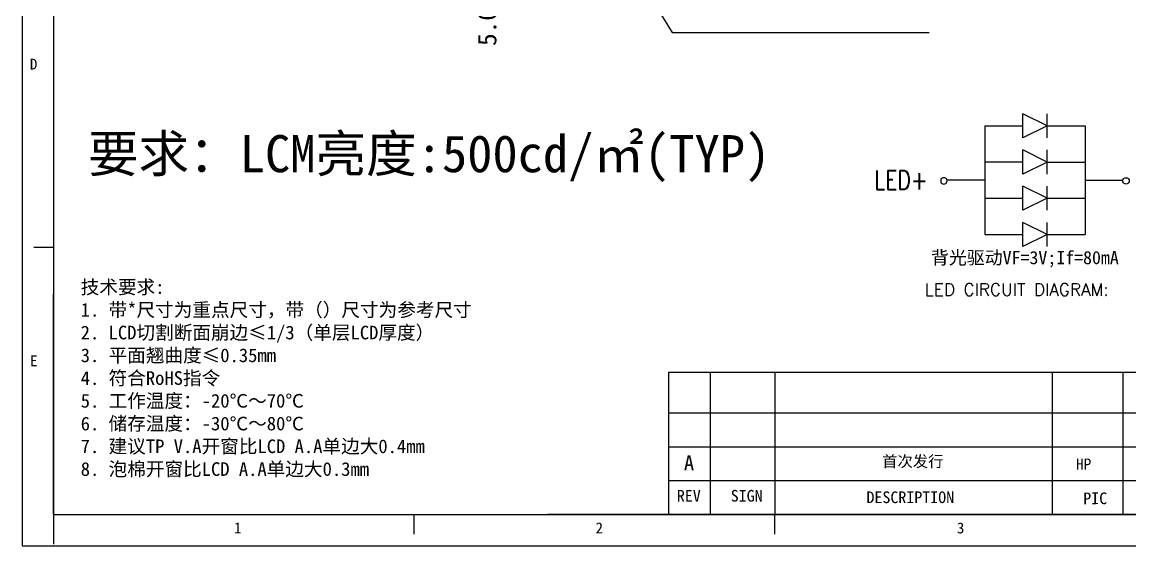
# Model space of a CAD drawing. Header units: millimetres. Extents: x 3264 to 3564, y 1588 to 1796.
# Drawn here: x 3264.5 to 3413.7, y 1587.7 to 1658.3 of the extents above; entities that cross this region are included whole.
import ezdxf
from ezdxf.enums import TextEntityAlignment as Align

# ---------------------------------------------------------------- set-up
doc = ezdxf.new("R2010")
doc.units = ezdxf.units.MM
for name, color, linetype in [('DIM', 3, 'Continuous'), ('OBJ-FRAME', 4, 'Continuous'), ('反射片（RD）', 23, 'Continuous')]:
    doc.layers.add(name, color=color, linetype=linetype)
doc.styles.add('C-E02$0$RT', font='ROMANT.SHX')
doc.styles.add('NOTE', font='ROMANS.shx', dxfattribs={"width": 0.8, "bigfont": 'EXTFONT.shx'})
doc.styles.add('仿宋', font='')
doc.styles.add('宋体', font='')
doc.styles.get('仿宋').set_extended_font_data('仿宋_GB2312')
doc.styles.get('宋体').set_extended_font_data('SimSun')
doc.dimstyles.new('1', dxfattribs={"dimscale": 0, "dimtxt": 2, "dimasz": 1.5, "dimexe": 1, "dimexo": 1, "dimgap": 0.2, "dimtad": 0, "dimzin": 1, "dimdsep": 46, "dimtxsty": 'Standard', "dimcen": 0, "dimclrd": 256, "dimclre": 256, "dimclrt": 256, "dimadec": 0, "dimazin": 3, "dimtp": 1.2, "dimtm": 1.2, "dimtfac": 1, "dimtmove": 0, "dimatfit": 3, "dimfxl": 1, "dimtolj": 1, "dimarcsym": 0})
doc.dimstyles.new('STANDARD$7', dxfattribs={"dimtxt": 2, "dimasz": 2, "dimexe": 0.5, "dimexo": 0.2, "dimgap": 1, "dimtad": 0, "dimtoh": 1, "dimzin": 0, "dimdsep": 46, "dimtxsty": 'Standard', "dimcen": 0, "dimadec": 0, "dimazin": 0, "dimtfac": 1, "dimtdec": 3, "dimtmove": 0, "dimatfit": 0, "dimfxl": 1, "dimtvp": 0.8, "dimtolj": 1, "dimtzin": 0, "dimarcsym": 0})

# ---------------------------------------------------------------- blocks, each defined once
blk = doc.blocks.new('*D120')
at = {"layer": 'Defpoints', "color": 0}
for p in [(3338.36, 1677.28), (3327.12, 1672.28), (3339.03, 1672.28)]:
    blk.add_point(p, dxfattribs=at)
at = {"layer": 'DIM', "lineweight": -2}
for p, q in [((3337.36, 1677.28), (3326.12, 1677.28)), ((3327.12, 1675.78), (3327.12, 1673.78)), ((3338.03, 1672.28), (3326.12, 1672.28)), ((3327.12, 1672.28), (3327.12, 1670.78))]:
    blk.add_line(p, q, dxfattribs=at)
at = {"layer": 'DIM'}
for points in [[(3326.87, 1675.78), (3327.37, 1675.78), (3327.12, 1677.28)], [(3326.87, 1673.78), (3327.37, 1673.78), (3327.12, 1672.28)]]:
    blk.add_solid(points, dxfattribs=at)
at = {"layer": 'DIM', "insert": (3327.12, 1662.75), "char_height": 2.5, "attachment_point": 5, "rotation": 90, "style": '宋体'}
blk.add_mtext('\\A1;5.00%%P0.3', dxfattribs=at)

msp = doc.modelspace()

# ---------------------------------------------------------------- linework, layer by layer
at = {"color": 7, "linetype": 'Continuous'}
for p, q in [((3264.45, 1796.069), (3264.45, 1587.7)), ((3264.45, 1587.7), (3564.375, 1587.7))]:
    msp.add_line(p, q, dxfattribs=at)
at = {"linetype": 'Continuous'}
for p, q in [((3268.66, 1787.878), (3268.66, 1587.929)), ((3268.66, 1627.918), (3266.029, 1627.918)), ((3268.66, 1591.91), (3560.165, 1591.91)), ((3317.247, 1591.91), (3317.247, 1589.279)), ((3365.835, 1591.91), (3365.835, 1589.279))]:
    msp.add_line(p, q, dxfattribs=at)
at = {"color": 6}
for p, q in [((3402.546, 1644.323), (3399.29, 1645.952)), ((3399.29, 1642.694), (3399.29, 1645.951)), ((3402.546, 1642.694), (3402.546, 1645.951)), ((3394.18, 1644.319), (3394.18, 1629.683)), ((3394.18, 1644.319), (3399.29, 1644.319)), ((3402.546, 1644.323), (3399.29, 1642.695)), ((3402.546, 1644.323), (3407.657, 1644.323)), ((3407.657, 1644.323), (3407.657, 1629.688)), ((3402.546, 1639.445), (3399.29, 1641.073)), ((3399.29, 1637.815), (3399.29, 1641.072)), ((3402.546, 1637.815), (3402.546, 1641.072)), ((3399.29, 1639.444), (3394.18, 1639.444)), ((3402.546, 1639.445), (3399.29, 1637.816)), ((3402.546, 1639.445), (3407.657, 1639.445)), ((3394.18, 1637.006), (3389.069, 1637.006)), ((3402.546, 1634.566), (3399.29, 1636.194)), ((3399.29, 1632.937), (3399.29, 1636.193)), ((3402.546, 1632.937), (3402.546, 1636.193)), ((3407.657, 1637.006), (3412.767, 1637.006)), ((3394.18, 1634.562), (3399.29, 1634.565)), ((3402.546, 1634.566), (3399.29, 1632.938)), ((3402.546, 1634.566), (3407.657, 1634.566)), ((3399.29, 1628.058), (3399.29, 1631.315)), ((3402.546, 1629.687), (3399.29, 1631.315)), ((3402.546, 1628.058), (3402.546, 1631.315)), ((3394.18, 1629.683), (3399.29, 1629.686)), ((3402.546, 1629.687), (3399.29, 1628.059)), ((3402.546, 1629.688), (3407.657, 1629.688))]:
    msp.add_line(p, q, dxfattribs=at)
at = {"color": 4, "linetype": 'Continuous'}
for p, q in [((3268.66, 1591.91), (3268.66, 1621.63)), ((3425.567, 1611.059), (3351.55, 1611.059)), ((3351.55, 1611.059), (3351.55, 1591.91)), ((3357.154, 1611.059), (3357.154, 1591.91)), ((3365.881, 1611.059), (3365.881, 1591.91)), ((3403.257, 1591.91), (3403.257, 1611.059)), ((3412.733, 1611.059), (3412.733, 1591.91)), ((3425.567, 1605.572), (3351.55, 1605.572)), ((3425.567, 1601.018), (3351.55, 1601.018)), ((3425.567, 1596.464), (3351.55, 1596.464)), ((3425.567, 1591.91), (3335.249, 1591.91))]:
    msp.add_line(p, q, dxfattribs=at)
at = {"color": 6, "extrusion": (0, 0, -1)}
msp.add_ellipse((3388.647, 1636.904), major_axis=(-0.307, 0.307), ratio=1, start_param=5.497787143780971, end_param=11.78097245096056, dxfattribs=at)
at = {"color": 6}
msp.add_ellipse((3413.189, 1636.904), major_axis=(0.307, 0.307), ratio=1, start_param=5.497787143780971, end_param=11.78097245096056, dxfattribs=at)

# ---------------------------------------------------------------- texts
at = {"color": 4, "linetype": 'Continuous', "style": '宋体'}
for s, p in [('D', (3265.493, 1651.909)), ('E', (3265.519, 1611.913)), ('1', (3292.998, 1589.384)), ('2', (3341.712, 1589.384)), ('3', (3390.398, 1589.38))]:
    msp.add_text(s, height=1.473, dxfattribs=at).set_placement(p)
at = {"color": 6, "style": 'NOTE', "width": 0.8}
msp.add_text('LED+', height=2.525, dxfattribs=at).set_placement((3379.261, 1635.763))
at = {"color": 1, "linetype": 'Continuous', "style": '宋体'}
msp.add_text('A', height=2.046, dxfattribs=at).set_placement((3354.303, 1597.861), align=Align.CENTER)
at = {"color": 4, "linetype": 'Continuous', "style": '宋体'}
for s, height, p in [('REV', 1.5785, (3354.276, 1593.662)), ('SIGN', 1.5785, (3362.072, 1593.662)), ('DESCRIPTION', 1.57855, (3384.121, 1593.463))]:
    msp.add_text(s, height=height, dxfattribs=at).set_placement(p, align=Align.CENTER)
msp.add_text('PIC', height=1.5785, rotation=0.26479, dxfattribs=at).set_placement((3409.036, 1593.321), align=Align.CENTER)
at = {"insert": (3273.309, 1643.075), "char_height": 5, "width": 104.52944, "attachment_point": 1, "style": '仿宋'}
msp.add_mtext('{\\C1;要求：LCM亮度:500cd/\\fGulim|b0|i0|c129|p34;㎡\\f仿宋_GB2312|b0|i0|c134|p49;(TYP)}', dxfattribs=at)
at = {"color": 2, "attachment_point": 1, "style": '宋体'}
for s, insert, char_height, width in [('{\\W7.00253;\\C1;  \\W1;首次发行}', (3365.881, 1599.854), 1.51562, 37.37608), ('{\\C1;HP}', (3406.441, 1599.477), 1.5156, 11.15509)]:
    msp.add_mtext(s, dxfattribs=dict(at, insert=insert, char_height=char_height, width=width))
at = {"layer": 'DIM', "lineweight": 0, "insert": (3272.341, 1623.513), "char_height": 1.8398, "width": 79.26263, "attachment_point": 1, "style": '宋体'}
msp.add_mtext('{\\C0;技术要求:\\P1. 带*尺寸为重点尺寸，带（）尺寸为参考尺寸\\P2. LCD切割断面崩边≤1/3（单层LCD厚度）\\P3. 平面翘曲度≤0.35mm\\P4. 符合RoHS指令\\P5. 工作温度：-20℃～70℃ \\P6. 储存温度：-30℃～80℃\\P7. 建议TP V.A开窗比LCD A.A单边大0.4mm\\P8. 泡棉开窗比LCD A.A单边大0.3mm}', dxfattribs=at)
at = {"layer": 'OBJ-FRAME', "color": 4, "style": 'C-E02$0$RT'}
msp.add_text('LED CIRCUIT DIAGRAM:', height=1.66421, dxfattribs=at).set_placement((3386.08, 1621.425))
at = {"layer": '反射片（RD）', "color": 7, "insert": (3386.903, 1627.444), "char_height": 1.76986, "width": 37.59706, "attachment_point": 1, "style": 'C-E02$0$RT'}
msp.add_mtext('{\\fSimSun|b0|i0|c134|p2;背光驱动VF=3V;If=80mA}', dxfattribs=at)

# ---------------------------------------------------------------- dimensions: what is measured, and where the dimension line sits
at = {"layer": 'DIM'}
dim = msp.add_linear_dim(base=(3327.118, 1672.275), p1=(3338.358, 1677.275), p2=(3339.028, 1672.275), angle=90, text='<>%%P0.3', dimstyle='1', override={"dimscale": 1, "dimtxt": 2.5, "dimtxsty": '宋体'}, dxfattribs=at)
dim.commit()
dim.dimension.update_dxf_attribs({"geometry": '*D120', "text_midpoint": (3327.118, 1662.747)})

# ---------------------------------------------------------------- leaders
at = {"layer": 'DIM', "color": 3, "linetype": 'ByBlock'}
msp.add_leader([(3341.546, 1673.792), (3352.044, 1656.914), (3386.68, 1656.914)], dimstyle='STANDARD$7', override={"dimgap": 1, "dimtad": 0, "dimdec": 3, "dimfxl": 0.18}, dxfattribs=at)

doc.saveas('drawing.dxf')
